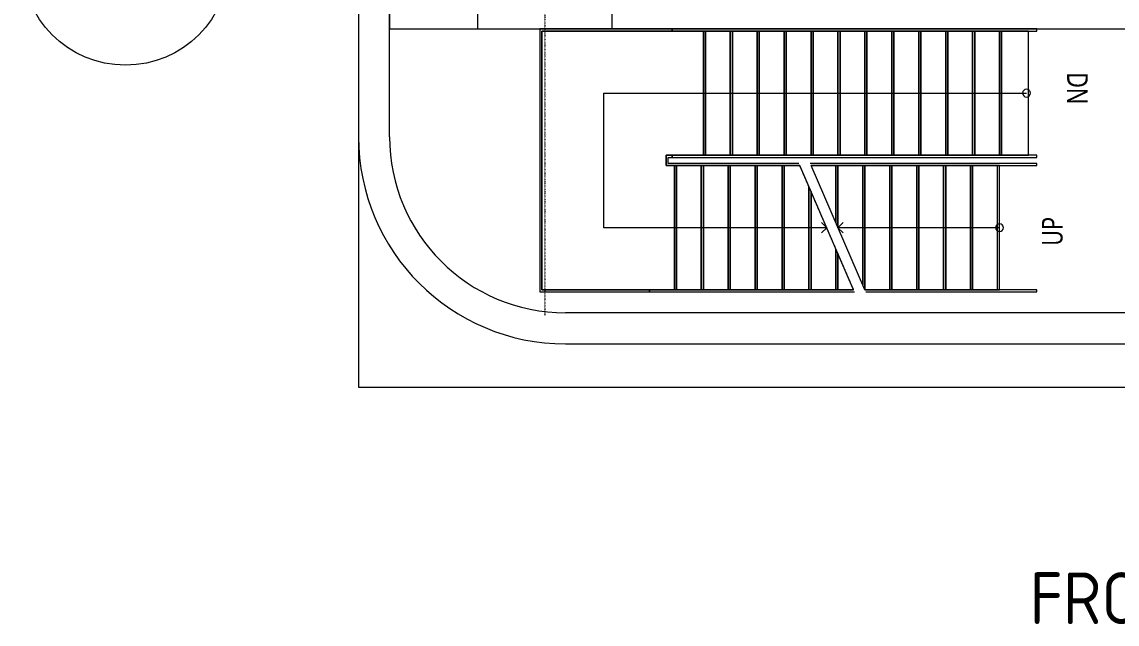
# Model space of a CAD drawing. Extents: x -212173 to 328152, y -560063 to 252500.
# Drawn here: x -177831 to -167257, y 2227 to 8043 of the extents above; entities that cross this region are included whole.
import ezdxf
from ezdxf.enums import TextEntityAlignment as Align

# ---------------------------------------------------------------- set-up
doc = ezdxf.new("R2010")
doc.units = 0
doc.header["$LTSCALE"] = 15
doc.linetypes.add('CUP- L10$0$JJP_三點線', pattern=[0.9, 0.3, -0.15, 0, -0.15, 0, -0.15, 0, -0.15])
doc.linetypes.add('CUP- L10$0$JJP_虛線(退縮線、投影線、地下室範圍、非屬本工程、圖面分區)', pattern=[0.45, 0.3, -0.15])
for name, color, linetype in [('CUP- L10$0$A-STRS.Newcub', 252, 'Continuous'), ('CUP- L10$0$A-WALL-EX.Newcub', 252, 'Continuous'), ('CUP- L10$0$A-WALL-IN.Newcub', 252, 'Continuous'), ('CUP- L10$0$S-COL.Newcub', 252, 'Continuous'), ('CUP- L10$0$S-GRID.Newcub', 252, 'Continuous'), ('CUP- L10$0$S-SLAB-SHOW.Newcub', 252, 'Continuous'), ('XFM2P25-200K$0$$0$M-PIPE-TEXT', 3, 'Continuous')]:
    doc.layers.add(name, color=color, linetype=linetype)
doc.styles.add('CUP- L10$0$Standard', font='', dxfattribs={"width": 0.8})
doc.styles.add('XFM2P25-200K$0$$0$aa-txt', font='isocp.shx', dxfattribs={"bigfont": 'chineset.shx'})
doc.styles.get('CUP- L10$0$Standard').set_extended_font_data('Microsoft JhengHei')

# ---------------------------------------------------------------- blocks, each defined once
blk = doc.blocks.new('CUP- L10')
at = {"layer": 'CUP- L10$0$A-STRS.Newcub', "linetype": 'CUP- L10$0$JJP_虛線(退縮線、投影線、地下室範圍、非屬本工程、圖面分區)', "lineweight": 0}
for p, q in [((-171551.5, 7974.6), (-172831.5, 7974.6)), ((-172831.5, 7974.6), (-172831.5, 5434.6)), ((-172811.5, 5454.6), (-172811.5, 7954.6)), ((-172811.5, 7954.6), (-171551.5, 7954.6)), ((-171231.5, 7954.6), (-172811.5, 7954.6)), ((-172811.5, 7954.6), (-172811.5, 5454.6)), ((-171251.5, 7954.6), (-172811.5, 7954.6)), ((-172811.5, 7954.6), (-172811.5, 5454.6)), ((-171231.5, 7954.6), (-172811.5, 7954.6)), ((-172811.5, 7954.6), (-172811.5, 5454.6)), ((-171551.5, 7954.6), (-171551.5, 7974.6)), ((-168131.5, 7974.6), (-171551.5, 7974.6)), ((-171551.5, 7974.6), (-171551.5, 7954.6)), ((-171551.5, 7954.6), (-168131.5, 7954.6)), ((-171251.5, 6754.6), (-171251.5, 7954.6)), ((-170991.5, 7954.6), (-171251.5, 7954.6)), ((-171251.5, 7954.6), (-171251.5, 6754.6)), ((-171231.5, 6754.6), (-171231.5, 7954.6)), ((-171231.5, 7954.6), (-171231.5, 6754.6)), ((-170971.5, 7954.6), (-171231.5, 7954.6)), ((-171231.5, 6754.6), (-171231.5, 7954.6)), ((-171231.5, 7954.6), (-171231.5, 6754.6)), ((-170971.5, 7954.6), (-171231.5, 7954.6)), ((-170991.5, 6754.6), (-170991.5, 7954.6)), ((-170731.5, 7954.6), (-170991.5, 7954.6)), ((-170991.5, 7954.6), (-170991.5, 6754.6)), ((-170971.5, 6754.6), (-170971.5, 7954.6)), ((-170971.5, 7954.6), (-170971.5, 6754.6)), ((-170711.5, 7954.6), (-170971.5, 7954.6)), ((-170971.5, 6754.6), (-170971.5, 7954.6)), ((-170971.5, 7954.6), (-170971.5, 6754.6)), ((-170711.5, 7954.6), (-170971.5, 7954.6)), ((-170731.5, 6754.6), (-170731.5, 7954.6)), ((-170471.5, 7954.6), (-170731.5, 7954.6)), ((-170731.5, 7954.6), (-170731.5, 6754.6)), ((-170711.5, 6754.6), (-170711.5, 7954.6)), ((-170711.5, 7954.6), (-170711.5, 6754.6)), ((-170451.5, 7954.6), (-170711.5, 7954.6)), ((-170711.5, 6754.6), (-170711.5, 7954.6)), ((-170711.5, 7954.6), (-170711.5, 6754.6)), ((-170451.5, 7954.6), (-170711.5, 7954.6)), ((-170471.5, 6754.6), (-170471.5, 7954.6)), ((-170211.5, 7954.6), (-170471.5, 7954.6)), ((-170471.5, 7954.6), (-170471.5, 6754.6)), ((-170451.5, 6754.6), (-170451.5, 7954.6)), ((-170451.5, 7954.6), (-170451.5, 6754.6)), ((-170191.5, 7954.6), (-170451.5, 7954.6)), ((-170451.5, 6754.6), (-170451.5, 7954.6)), ((-170451.5, 7954.6), (-170451.5, 6754.6)), ((-170191.5, 7954.6), (-170451.5, 7954.6)), ((-170211.5, 6754.6), (-170211.5, 7954.6)), ((-169951.5, 7954.6), (-170211.5, 7954.6)), ((-170211.5, 7954.6), (-170211.5, 6754.6)), ((-170191.5, 6754.6), (-170191.5, 7954.6)), ((-170191.5, 7954.6), (-170191.5, 6754.6)), ((-169931.5, 7954.6), (-170191.5, 7954.6)), ((-170191.5, 6754.6), (-170191.5, 7954.6)), ((-170191.5, 7954.6), (-170191.5, 6754.6)), ((-169931.5, 7954.6), (-170191.5, 7954.6)), ((-169951.5, 6754.6), (-169951.5, 7954.6)), ((-169691.5, 7954.6), (-169951.5, 7954.6)), ((-169951.5, 7954.6), (-169951.5, 6754.6)), ((-169931.5, 6754.6), (-169931.5, 7954.6)), ((-169931.5, 7954.6), (-169931.5, 6754.6)), ((-169671.5, 7954.6), (-169931.5, 7954.6)), ((-169931.5, 6754.6), (-169931.5, 7954.6)), ((-169931.5, 7954.6), (-169931.5, 6754.6)), ((-169671.5, 7954.6), (-169931.5, 7954.6)), ((-169691.5, 6754.6), (-169691.5, 7954.6)), ((-169431.5, 7954.6), (-169691.5, 7954.6)), ((-169691.5, 7954.6), (-169691.5, 6754.6)), ((-169671.5, 6754.6), (-169671.5, 7954.6)), ((-169671.5, 7954.6), (-169671.5, 6754.6)), ((-169411.5, 7954.6), (-169671.5, 7954.6)), ((-169671.5, 6754.6), (-169671.5, 7954.6)), ((-169671.5, 7954.6), (-169671.5, 6754.6)), ((-169411.5, 7954.6), (-169671.5, 7954.6)), ((-169431.5, 6754.6), (-169431.5, 7954.6)), ((-169171.5, 7954.6), (-169431.5, 7954.6)), ((-169431.5, 7954.6), (-169431.5, 6754.6)), ((-169411.5, 6754.6), (-169411.5, 7954.6)), ((-169411.5, 7954.6), (-169411.5, 6754.6)), ((-169151.5, 7954.6), (-169411.5, 7954.6)), ((-169411.5, 6754.6), (-169411.5, 7954.6)), ((-169411.5, 7954.6), (-169411.5, 6754.6)), ((-169151.5, 7954.6), (-169411.5, 7954.6)), ((-169171.5, 6754.6), (-169171.5, 7954.6)), ((-168911.5, 7954.6), (-169171.5, 7954.6)), ((-169171.5, 7954.6), (-169171.5, 6754.6)), ((-169151.5, 6754.6), (-169151.5, 7954.6)), ((-169151.5, 7954.6), (-169151.5, 6754.6)), ((-168891.5, 7954.6), (-169151.5, 7954.6)), ((-169151.5, 6754.6), (-169151.5, 7954.6)), ((-169151.5, 7954.6), (-169151.5, 6754.6)), ((-168891.5, 7954.6), (-169151.5, 7954.6)), ((-168911.5, 6754.6), (-168911.5, 7954.6)), ((-168651.5, 7954.6), (-168911.5, 7954.6)), ((-168911.5, 7954.6), (-168911.5, 6754.6)), ((-168891.5, 6754.6), (-168891.5, 7954.6)), ((-168891.5, 7954.6), (-168891.5, 6754.6)), ((-168631.5, 7954.6), (-168891.5, 7954.6)), ((-168891.5, 6754.6), (-168891.5, 7954.6)), ((-168891.5, 7954.6), (-168891.5, 6754.6)), ((-168631.5, 7954.6), (-168891.5, 7954.6)), ((-168651.5, 6754.6), (-168651.5, 7954.6)), ((-168391.5, 7954.6), (-168651.5, 7954.6)), ((-168651.5, 7954.6), (-168651.5, 6754.6)), ((-168631.5, 6754.6), (-168631.5, 7954.6)), ((-168631.5, 7954.6), (-168631.5, 6754.6)), ((-168371.5, 7954.6), (-168631.5, 7954.6)), ((-168631.5, 6754.6), (-168631.5, 7954.6)), ((-168631.5, 7954.6), (-168631.5, 6754.6)), ((-168371.5, 7954.6), (-168631.5, 7954.6)), ((-168391.5, 6754.6), (-168391.5, 7954.6)), ((-168391.5, 7954.6), (-168391.5, 6754.6)), ((-168131.5, 7954.6), (-168391.5, 7954.6)), ((-168371.5, 6754.6), (-168371.5, 7954.6)), ((-168371.5, 7954.6), (-168371.5, 6754.6)), ((-168131.5, 7954.6), (-168371.5, 7954.6)), ((-168371.5, 6754.6), (-168371.5, 7954.6)), ((-168371.5, 7954.6), (-168371.5, 6754.6)), ((-168131.5, 7954.6), (-168371.5, 7954.6)), ((-168031.5, 7974.6), (-168131.5, 7974.6)), ((-168131.5, 7954.6), (-168031.5, 7954.6)), ((-168111.5, 7954.6), (-168131.5, 7954.6)), ((-168111.5, 7954.6), (-168131.5, 7954.6)), ((-168111.5, 7954.6), (-168131.5, 7954.6)), ((-168111.5, 6754.6), (-168111.5, 7954.6)), ((-168111.5, 6754.6), (-168111.5, 7954.6)), ((-168111.5, 6754.6), (-168111.5, 7954.6)), ((-168031.5, 7954.6), (-168031.5, 7974.6)), ((-171551.5, 6754.6), (-171611.5, 6754.6)), ((-171611.5, 6754.6), (-171611.5, 6654.6)), ((-171611.5, 6654.6), (-171611.5, 6754.6)), ((-171611.5, 6754.6), (-171231.5, 6754.6)), ((-171611.5, 6654.6), (-171611.5, 6754.6)), ((-171611.5, 6754.6), (-171251.5, 6754.6)), ((-171611.5, 6654.6), (-171611.5, 6754.6)), ((-171611.5, 6754.6), (-171231.5, 6754.6)), ((-171591.5, 6674.6), (-171591.5, 6734.6)), ((-171591.5, 6734.6), (-171551.5, 6734.6)), ((-170329.1, 6674.6), (-171591.5, 6674.6)), ((-171551.5, 6734.6), (-171551.5, 6754.6)), ((-168131.5, 6754.6), (-171551.5, 6754.6)), ((-171551.5, 6754.6), (-171551.5, 6734.6)), ((-171551.5, 6734.6), (-168131.5, 6734.6)), ((-171251.5, 6754.6), (-170991.5, 6754.6)), ((-171231.5, 6754.6), (-170971.5, 6754.6)), ((-171231.5, 6754.6), (-170971.5, 6754.6)), ((-170991.5, 6754.6), (-170731.5, 6754.6)), ((-170971.5, 6754.6), (-170711.5, 6754.6)), ((-170971.5, 6754.6), (-170711.5, 6754.6)), ((-170731.5, 6754.6), (-170471.5, 6754.6)), ((-170711.5, 6754.6), (-170451.5, 6754.6)), ((-170711.5, 6754.6), (-170451.5, 6754.6)), ((-170471.5, 6754.6), (-170211.5, 6754.6)), ((-170451.5, 6754.6), (-170191.5, 6754.6)), ((-170451.5, 6754.6), (-170191.5, 6754.6)), ((-170211.5, 6754.6), (-169951.5, 6754.6)), ((-170191.5, 6754.6), (-169931.5, 6754.6)), ((-170191.5, 6754.6), (-169931.5, 6754.6)), ((-169951.5, 6754.6), (-169691.5, 6754.6)), ((-169931.5, 6754.6), (-169671.5, 6754.6)), ((-169931.5, 6754.6), (-169671.5, 6754.6)), ((-169691.5, 6754.6), (-169431.5, 6754.6)), ((-169671.5, 6754.6), (-169411.5, 6754.6)), ((-169671.5, 6754.6), (-169411.5, 6754.6)), ((-169431.5, 6754.6), (-169171.5, 6754.6)), ((-169411.5, 6754.6), (-169151.5, 6754.6)), ((-169411.5, 6754.6), (-169151.5, 6754.6)), ((-169171.5, 6754.6), (-168911.5, 6754.6)), ((-169151.5, 6754.6), (-168891.5, 6754.6)), ((-169151.5, 6754.6), (-168891.5, 6754.6)), ((-168911.5, 6754.6), (-168651.5, 6754.6)), ((-168891.5, 6754.6), (-168631.5, 6754.6)), ((-168891.5, 6754.6), (-168631.5, 6754.6)), ((-168651.5, 6754.6), (-168391.5, 6754.6)), ((-168631.5, 6754.6), (-168371.5, 6754.6)), ((-168631.5, 6754.6), (-168371.5, 6754.6)), ((-168391.5, 6754.6), (-168131.5, 6754.6)), ((-168371.5, 6754.6), (-168131.5, 6754.6)), ((-168371.5, 6754.6), (-168131.5, 6754.6)), ((-168031.5, 6754.6), (-168131.5, 6754.6)), ((-168131.5, 6754.6), (-168111.5, 6754.6)), ((-168131.5, 6754.6), (-168111.5, 6754.6)), ((-168131.5, 6754.6), (-168111.5, 6754.6)), ((-168131.5, 6734.6), (-168031.5, 6734.6)), ((-168031.5, 6734.6), (-168031.5, 6754.6)), ((-171611.5, 6654.6), (-170320.5, 6654.6)), ((-171531.5, 6654.6), (-171611.5, 6654.6)), ((-171511.5, 6654.6), (-171611.5, 6654.6)), ((-171531.5, 6654.6), (-171611.5, 6654.6)), ((-171511.5, 6654.6), (-171531.5, 6654.6)), ((-171531.5, 6654.6), (-171531.5, 5454.6)), ((-171531.5, 5454.6), (-171531.5, 6654.6)), ((-171511.5, 6654.6), (-171531.5, 6654.6)), ((-171531.5, 6654.6), (-171531.5, 5454.6)), ((-171531.5, 5454.6), (-171531.5, 6654.6)), ((-171271.5, 6654.6), (-171511.5, 6654.6)), ((-171251.5, 6654.6), (-171511.5, 6654.6)), ((-171511.5, 6654.6), (-171511.5, 5454.6)), ((-171511.5, 5454.6), (-171511.5, 6654.6)), ((-171271.5, 6654.6), (-171511.5, 6654.6)), ((-171011.5, 6654.6), (-171271.5, 6654.6)), ((-171271.5, 6654.6), (-171271.5, 5454.6)), ((-171271.5, 5454.6), (-171271.5, 6654.6)), ((-171011.5, 6654.6), (-171271.5, 6654.6)), ((-171271.5, 6654.6), (-171271.5, 5454.6)), ((-171271.5, 5454.6), (-171271.5, 6654.6)), ((-170991.5, 6654.6), (-171251.5, 6654.6)), ((-171251.5, 6654.6), (-171251.5, 5454.6)), ((-171251.5, 5454.6), (-171251.5, 6654.6)), ((-170751.5, 6654.6), (-171011.5, 6654.6)), ((-171011.5, 6654.6), (-171011.5, 5454.6)), ((-171011.5, 5454.6), (-171011.5, 6654.6)), ((-170751.5, 6654.6), (-171011.5, 6654.6)), ((-171011.5, 6654.6), (-171011.5, 5454.6)), ((-171011.5, 5454.6), (-171011.5, 6654.6)), ((-170731.5, 6654.6), (-170991.5, 6654.6)), ((-170991.5, 6654.6), (-170991.5, 5454.6)), ((-170991.5, 5454.6), (-170991.5, 6654.6)), ((-170491.5, 6654.6), (-170751.5, 6654.6)), ((-170751.5, 6654.6), (-170751.5, 5454.6)), ((-170751.5, 5454.6), (-170751.5, 6654.6)), ((-170491.5, 6654.6), (-170751.5, 6654.6)), ((-170751.5, 6654.6), (-170751.5, 5454.6)), ((-170751.5, 5454.6), (-170751.5, 6654.6)), ((-170471.5, 6654.6), (-170731.5, 6654.6)), ((-170731.5, 6654.6), (-170731.5, 5454.6)), ((-170731.5, 5454.6), (-170731.5, 6654.6)), ((-170320.5, 6654.6), (-170491.5, 6654.6)), ((-170491.5, 6654.6), (-170491.5, 5454.6)), ((-170491.5, 5454.6), (-170491.5, 6654.6)), ((-170320.5, 6654.6), (-170491.5, 6654.6)), ((-170491.5, 6654.6), (-170491.5, 5454.6)), ((-170491.5, 5454.6), (-170491.5, 6654.6)), ((-170320.5, 6654.6), (-170471.5, 6654.6)), ((-170471.5, 6654.6), (-170471.5, 5454.6)), ((-170471.5, 5454.6), (-170471.5, 6654.6)), ((-169800.5, 5454.6), (-170320.5, 6654.6)), ((-169971.5, 6654.6), (-170211.5, 6654.6)), ((-169711.5, 6654.6), (-169971.5, 6654.6)), ((-169971.5, 6654.6), (-169971.5, 6100.7)), ((-169971.5, 6100.7), (-169971.5, 6654.6)), ((-169451.5, 6654.6), (-169711.5, 6654.6)), ((-169711.5, 6654.6), (-169711.5, 5500.7)), ((-169711.5, 5500.7), (-169711.5, 6654.6)), ((-169191.5, 6654.6), (-169451.5, 6654.6)), ((-169451.5, 6654.6), (-169451.5, 5454.6)), ((-169451.5, 5454.6), (-169451.5, 6654.6)), ((-168931.5, 6654.6), (-169191.5, 6654.6)), ((-169191.5, 6654.6), (-169191.5, 5454.6)), ((-169191.5, 5454.6), (-169191.5, 6654.6)), ((-168671.5, 6654.6), (-168931.5, 6654.6)), ((-168931.5, 6654.6), (-168931.5, 5454.6)), ((-168931.5, 5454.6), (-168931.5, 6654.6)), ((-168411.5, 6654.6), (-168671.5, 6654.6)), ((-168671.5, 6654.6), (-168671.5, 5454.6)), ((-168671.5, 5454.6), (-168671.5, 6654.6)), ((-168411.5, 5454.6), (-168411.5, 6654.6)), ((-170231.5, 6449.2), (-170231.5, 5454.6)), ((-170231.5, 5454.6), (-170231.5, 6449.2)), ((-170231.5, 6449.2), (-170231.5, 5454.6)), ((-170231.5, 5454.6), (-170231.5, 6449.2)), ((-170211.5, 6403.1), (-170211.5, 5454.6)), ((-170211.5, 5454.6), (-170211.5, 6403.1)), ((-169971.5, 5849.2), (-169971.5, 5454.6)), ((-169971.5, 5454.6), (-169971.5, 5849.2)), ((-169971.5, 5849.2), (-169971.5, 5454.6)), ((-169971.5, 5454.6), (-169971.5, 5849.2)), ((-169951.5, 5803.1), (-169951.5, 5454.6)), ((-169951.5, 5454.6), (-169951.5, 5803.1)), ((-172831.5, 5434.6), (-171771.5, 5434.6)), ((-171771.5, 5454.6), (-172811.5, 5454.6)), ((-172811.5, 5454.6), (-171531.5, 5454.6)), ((-172811.5, 5454.6), (-171511.5, 5454.6)), ((-172811.5, 5454.6), (-171531.5, 5454.6)), ((-169800.5, 5454.6), (-171771.5, 5454.6)), ((-171771.5, 5454.6), (-171771.5, 5434.6)), ((-171771.5, 5434.6), (-171771.5, 5454.6)), ((-171771.5, 5434.6), (-169791.8, 5434.6)), ((-171531.5, 5454.6), (-171511.5, 5454.6)), ((-171531.5, 5454.6), (-171511.5, 5454.6)), ((-171511.5, 5454.6), (-171271.5, 5454.6)), ((-171511.5, 5454.6), (-171251.5, 5454.6)), ((-171511.5, 5454.6), (-171271.5, 5454.6)), ((-171271.5, 5454.6), (-171011.5, 5454.6)), ((-171271.5, 5454.6), (-171011.5, 5454.6)), ((-171251.5, 5454.6), (-170991.5, 5454.6)), ((-171011.5, 5454.6), (-170751.5, 5454.6)), ((-171011.5, 5454.6), (-170751.5, 5454.6)), ((-170991.5, 5454.6), (-170731.5, 5454.6)), ((-170751.5, 5454.6), (-170491.5, 5454.6)), ((-170751.5, 5454.6), (-170491.5, 5454.6)), ((-170731.5, 5454.6), (-170471.5, 5454.6)), ((-170491.5, 5454.6), (-170231.5, 5454.6)), ((-170491.5, 5454.6), (-170231.5, 5454.6)), ((-170471.5, 5454.6), (-170211.5, 5454.6)), ((-170231.5, 5454.6), (-169971.5, 5454.6)), ((-170231.5, 5454.6), (-169971.5, 5454.6)), ((-170211.5, 5454.6), (-169951.5, 5454.6)), ((-169971.5, 5454.6), (-169800.5, 5454.6)), ((-169971.5, 5454.6), (-169800.5, 5454.6)), ((-169951.5, 5454.6), (-169800.5, 5454.6)), ((-169691.5, 5454.6), (-169451.5, 5454.6)), ((-169451.5, 5454.6), (-169191.5, 5454.6)), ((-169191.5, 5454.6), (-168931.5, 5454.6)), ((-168931.5, 5454.6), (-168671.5, 5454.6)), ((-168671.5, 5454.6), (-168411.5, 5454.6))]:
    blk.add_line(p, q, dxfattribs=at)
at = {"layer": 'CUP- L10$0$A-STRS.Newcub', "lineweight": 0}
for p, q in [((-171551.5, 7974.6), (-172831.5, 7974.6)), ((-172831.5, 7974.6), (-172831.5, 5434.6)), ((-172811.5, 5454.6), (-172811.5, 7954.6)), ((-172811.5, 7954.6), (-171551.5, 7954.6)), ((-171251.5, 7954.6), (-172811.5, 7954.6)), ((-172811.5, 7954.6), (-172811.5, 5454.6)), ((-171551.5, 7954.6), (-171551.5, 7974.6)), ((-168131.5, 7974.6), (-171551.5, 7974.6)), ((-171551.5, 7974.6), (-171551.5, 7954.6)), ((-171551.5, 7954.6), (-168131.5, 7954.6)), ((-171251.5, 6754.6), (-171251.5, 7954.6)), ((-170991.5, 7954.6), (-171251.5, 7954.6)), ((-171251.5, 7954.6), (-171251.5, 6754.6)), ((-170991.5, 6754.6), (-170991.5, 7954.6)), ((-170731.5, 7954.6), (-170991.5, 7954.6)), ((-170991.5, 7954.6), (-170991.5, 6754.6)), ((-170731.5, 6754.6), (-170731.5, 7954.6)), ((-170471.5, 7954.6), (-170731.5, 7954.6)), ((-170731.5, 7954.6), (-170731.5, 6754.6)), ((-170471.5, 6754.6), (-170471.5, 7954.6)), ((-170211.5, 7954.6), (-170471.5, 7954.6)), ((-170471.5, 7954.6), (-170471.5, 6754.6)), ((-170211.5, 6754.6), (-170211.5, 7954.6)), ((-169951.5, 7954.6), (-170211.5, 7954.6)), ((-170211.5, 7954.6), (-170211.5, 6754.6)), ((-169951.5, 6754.6), (-169951.5, 7954.6)), ((-169691.5, 7954.6), (-169951.5, 7954.6)), ((-169951.5, 7954.6), (-169951.5, 6754.6)), ((-169691.5, 6754.6), (-169691.5, 7954.6)), ((-169431.5, 7954.6), (-169691.5, 7954.6)), ((-169691.5, 7954.6), (-169691.5, 6754.6)), ((-169431.5, 6754.6), (-169431.5, 7954.6)), ((-169171.5, 7954.6), (-169431.5, 7954.6)), ((-169431.5, 7954.6), (-169431.5, 6754.6)), ((-169171.5, 6754.6), (-169171.5, 7954.6)), ((-168911.5, 7954.6), (-169171.5, 7954.6)), ((-169171.5, 7954.6), (-169171.5, 6754.6)), ((-168911.5, 6754.6), (-168911.5, 7954.6)), ((-168651.5, 7954.6), (-168911.5, 7954.6)), ((-168911.5, 7954.6), (-168911.5, 6754.6)), ((-168651.5, 6754.6), (-168651.5, 7954.6)), ((-168391.5, 7954.6), (-168651.5, 7954.6)), ((-168651.5, 7954.6), (-168651.5, 6754.6)), ((-168391.5, 6754.6), (-168391.5, 7954.6)), ((-168391.5, 7954.6), (-168391.5, 6754.6)), ((-168131.5, 7954.6), (-168391.5, 7954.6)), ((-168031.5, 7974.6), (-168131.5, 7974.6)), ((-168131.5, 7954.6), (-168031.5, 7954.6)), ((-168111.5, 7954.6), (-168131.5, 7954.6)), ((-168111.5, 6754.6), (-168111.5, 7954.6)), ((-168031.5, 7954.6), (-168031.5, 7974.6)), ((-172211.5, 6054.6), (-172211.5, 7354.6)), ((-172211.5, 7354.6), (-171251.5, 7354.6)), ((-171251.5, 7354.6), (-168391.5, 7354.6)), ((-168391.5, 7354.6), (-168131.5, 7354.6)), ((-171551.5, 6754.6), (-171611.5, 6754.6)), ((-171611.5, 6754.6), (-171611.5, 6654.6)), ((-171611.5, 6654.6), (-171611.5, 6754.6)), ((-171611.5, 6754.6), (-171251.5, 6754.6)), ((-171591.5, 6674.6), (-171591.5, 6734.6)), ((-171591.5, 6734.6), (-171551.5, 6734.6)), ((-170329.1, 6674.6), (-171591.5, 6674.6)), ((-171551.5, 6734.6), (-171551.5, 6754.6)), ((-168131.5, 6754.6), (-171551.5, 6754.6)), ((-171551.5, 6754.6), (-171551.5, 6734.6)), ((-171551.5, 6734.6), (-168131.5, 6734.6)), ((-171251.5, 6754.6), (-170991.5, 6754.6)), ((-170991.5, 6754.6), (-170731.5, 6754.6)), ((-170731.5, 6754.6), (-170471.5, 6754.6)), ((-170471.5, 6754.6), (-170211.5, 6754.6)), ((-168391.5, 6674.6), (-170220.2, 6674.6)), ((-170211.5, 6754.6), (-169951.5, 6754.6)), ((-169951.5, 6754.6), (-169691.5, 6754.6)), ((-169691.5, 6754.6), (-169431.5, 6754.6)), ((-169431.5, 6754.6), (-169171.5, 6754.6)), ((-169171.5, 6754.6), (-168911.5, 6754.6)), ((-168911.5, 6754.6), (-168651.5, 6754.6)), ((-168651.5, 6754.6), (-168391.5, 6754.6)), ((-168391.5, 6754.6), (-168131.5, 6754.6)), ((-168031.5, 6674.6), (-168391.5, 6674.6)), ((-168031.5, 6754.6), (-168131.5, 6754.6)), ((-168131.5, 6754.6), (-168111.5, 6754.6)), ((-168131.5, 6734.6), (-168031.5, 6734.6)), ((-168031.5, 6734.6), (-168031.5, 6754.6)), ((-168031.5, 6654.6), (-168031.5, 6674.6)), ((-171611.5, 6654.6), (-170320.5, 6654.6)), ((-171511.5, 6654.6), (-171611.5, 6654.6)), ((-171251.5, 6654.6), (-171511.5, 6654.6)), ((-171511.5, 6654.6), (-171511.5, 5454.6)), ((-171511.5, 5454.6), (-171511.5, 6654.6)), ((-170991.5, 6654.6), (-171251.5, 6654.6)), ((-171251.5, 6654.6), (-171251.5, 5454.6)), ((-171251.5, 5454.6), (-171251.5, 6654.6)), ((-170731.5, 6654.6), (-170991.5, 6654.6)), ((-170991.5, 6654.6), (-170991.5, 5454.6)), ((-170991.5, 5454.6), (-170991.5, 6654.6)), ((-170471.5, 6654.6), (-170731.5, 6654.6)), ((-170731.5, 6654.6), (-170731.5, 5454.6)), ((-170731.5, 5454.6), (-170731.5, 6654.6)), ((-170320.5, 6654.6), (-170471.5, 6654.6)), ((-170471.5, 6654.6), (-170471.5, 5454.6)), ((-170471.5, 5454.6), (-170471.5, 6654.6)), ((-169800.5, 5454.6), (-170320.5, 6654.6)), ((-170211.5, 6654.6), (-168391.5, 6654.6)), ((-169951.5, 6654.6), (-170211.5, 6654.6)), ((-169691.5, 5454.6), (-170211.5, 6654.6)), ((-169691.5, 6654.6), (-169951.5, 6654.6)), ((-169951.5, 6654.6), (-169951.5, 6054.6)), ((-169951.5, 6054.6), (-169951.5, 6654.6)), ((-169431.5, 6654.6), (-169691.5, 6654.6)), ((-169691.5, 6654.6), (-169691.5, 5454.6)), ((-169691.5, 5454.6), (-169691.5, 6654.6)), ((-169171.5, 6654.6), (-169431.5, 6654.6)), ((-169431.5, 6654.6), (-169431.5, 5454.6)), ((-169431.5, 5454.6), (-169431.5, 6654.6)), ((-168911.5, 6654.6), (-169171.5, 6654.6)), ((-169171.5, 6654.6), (-169171.5, 5454.6)), ((-169171.5, 5454.6), (-169171.5, 6654.6)), ((-168651.5, 6654.6), (-168911.5, 6654.6)), ((-168911.5, 6654.6), (-168911.5, 5454.6)), ((-168911.5, 5454.6), (-168911.5, 6654.6)), ((-168391.5, 6654.6), (-168651.5, 6654.6)), ((-168651.5, 6654.6), (-168651.5, 5454.6)), ((-168651.5, 5454.6), (-168651.5, 6654.6)), ((-168391.5, 6654.6), (-168031.5, 6654.6)), ((-168391.5, 5454.6), (-168391.5, 6654.6)), ((-170211.5, 6403.1), (-170211.5, 5454.6)), ((-170211.5, 5454.6), (-170211.5, 6403.1)), ((-171511.5, 6054.6), (-172211.5, 6054.6)), ((-170060.5, 6054.6), (-171511.5, 6054.6)), ((-170060.5, 6054.6), (-170110.5, 6104.6)), ((-170110.5, 6004.6), (-170060.5, 6054.6)), ((-169901.5, 6104.6), (-169951.5, 6054.6)), ((-168651.5, 6054.6), (-169951.5, 6054.6)), ((-169951.5, 6054.6), (-169901.5, 6004.6)), ((-168391.5, 6054.6), (-168651.5, 6054.6)), ((-169951.5, 5803.1), (-169951.5, 5454.6)), ((-169951.5, 5454.6), (-169951.5, 5803.1)), ((-172831.5, 5434.6), (-171771.5, 5434.6)), ((-171771.5, 5454.6), (-172811.5, 5454.6)), ((-172811.5, 5454.6), (-171511.5, 5454.6)), ((-169800.5, 5454.6), (-171771.5, 5454.6)), ((-171771.5, 5454.6), (-171771.5, 5434.6)), ((-171771.5, 5434.6), (-171771.5, 5454.6)), ((-171771.5, 5434.6), (-169791.8, 5434.6)), ((-171511.5, 5454.6), (-171251.5, 5454.6)), ((-171251.5, 5454.6), (-170991.5, 5454.6)), ((-170991.5, 5454.6), (-170731.5, 5454.6)), ((-170731.5, 5454.6), (-170471.5, 5454.6)), ((-170471.5, 5454.6), (-170211.5, 5454.6)), ((-170211.5, 5454.6), (-169951.5, 5454.6)), ((-169951.5, 5454.6), (-169800.5, 5454.6)), ((-168391.5, 5454.6), (-169691.5, 5454.6)), ((-169691.5, 5454.6), (-169431.5, 5454.6)), ((-169682.8, 5434.6), (-168391.5, 5434.6)), ((-169431.5, 5454.6), (-169171.5, 5454.6)), ((-169171.5, 5454.6), (-168911.5, 5454.6)), ((-168911.5, 5454.6), (-168651.5, 5454.6)), ((-168651.5, 5454.6), (-168391.5, 5454.6)), ((-168031.5, 5454.6), (-168391.5, 5454.6)), ((-168391.5, 5434.6), (-168031.5, 5434.6)), ((-168031.5, 5434.6), (-168031.5, 5454.6))]:
    blk.add_line(p, q, dxfattribs=at)
at = {"layer": 'CUP- L10$0$A-STRS.Newcub', "lineweight": 0, "flags": 128}
for points in [[(-168131.5, 7392.1, 1), (-168131.5, 7317.1, 1)], [(-168391.5, 6092.1, 1), (-168391.5, 6017.1, 1)]]:
    blk.add_lwpolyline(points, format="xyb", close=True, dxfattribs=at)
at = {"layer": 'CUP- L10$0$A-WALL-EX.Newcub', "lineweight": 0, "flags": 128}
for points in [[(-174581.5, 14122.6), (-174581.4, 6932.7)], [(-174281.4, 6932.7), (-174281.5, 14122.6)], [(-163531.5, 5232.7), (-172581.4, 5232.7)], [(-172581.4, 4932.7), (-163531.5, 4932.7)]]:
    blk.add_lwpolyline(points, dxfattribs=at)
at = {"layer": 'CUP- L10$0$A-WALL-EX.Newcub', "lineweight": 0}
for radius in [2000, 1700]:
    blk.add_arc((-172581.4, 6932.7), radius, 180.00083, 270, dxfattribs=at)
at = {"layer": 'CUP- L10$0$A-WALL-IN.Newcub', "lineweight": 0, "flags": 128}
for points in [[(-174281.4, 8174.2), (-174281.4, 7974.2)], [(-174281.4, 7974.2), (-173431.5, 7974.2)], [(-172131.5, 7974.2), (-167081.5, 7974.2)]]:
    blk.add_lwpolyline(points, dxfattribs=at)
at = {"layer": 'CUP- L10$0$S-COL.Newcub', "lineweight": 0, "flags": 128}
blk.add_lwpolyline([(-173431.5, 9274.2), (-173431.5, 7974.2), (-172131.5, 7974.2), (-172131.5, 9274.2)], close=True, dxfattribs=at)
at = {"layer": 'CUP- L10$0$S-GRID.Newcub', "linetype": 'CUP- L10$0$JJP_三點線', "lineweight": 0}
for p, q in [((-172781.5, 71520.6), (-172781.5, 5215.6)), ((-172781.5, 5215.6), (-172781.5, 5205.6))]:
    blk.add_line(p, q, dxfattribs=at)
at = {"layer": 'CUP- L10$0$S-GRID.Newcub', "lineweight": 0}
blk.add_circle((-176831.5, 8624.6), 1000, dxfattribs=at)
at = {"layer": 'CUP- L10$0$S-SLAB-SHOW.Newcub', "lineweight": 0, "flags": 128}
blk.add_lwpolyline([(-174581.4, 4514.6), (-127231.5, 4514.6), (-127231.5, 67396.2), (-174581.4, 67396.2)], close=True, dxfattribs=at)
at = {"layer": 'CUP- L10$0$A-STRS.Newcub', "lineweight": 0, "char_height": 200, "attachment_point": 4, "style": 'CUP- L10$0$Standard'}
for s, insert, rotation in [('\\A1;DN', (-167639.6, 7557), 270), ('\\A1;UP', (-167881.7, 5880.7), 90)]:
    blk.add_mtext(s, dxfattribs=dict(at, insert=insert, rotation=rotation))
blk = doc.blocks.new('XFM2P25-200K')
at = {"layer": 'XFM2P25-200K$0$$0$M-PIPE-TEXT', "style": 'XFM2P25-200K$0$$0$aa-txt'}
blk.add_text('FROM TOP TO BOTTON', height=500, dxfattribs=at).set_placement((-161627, 2477), align=Align.MIDDLE_RIGHT)

msp = doc.modelspace()

# ---------------------------------------------------------------- block references
msp.add_blockref('CUP- L10', (0, 0))

# ---------------------------------------------------------------- next in the draw order: block references
msp.add_blockref('XFM2P25-200K', (0, 0))

doc.saveas('drawing.dxf')
